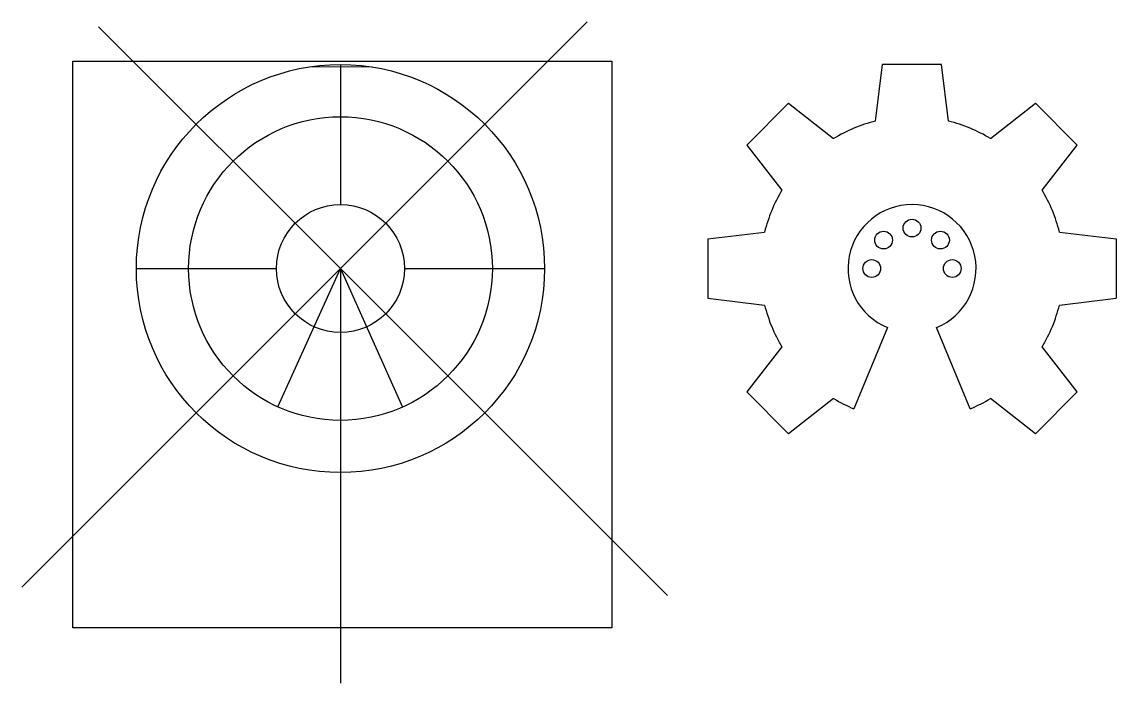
# Model space of a CAD drawing. Header units: millimetres. Extents: x 2795 to 2980, y 1216 to 1327.
import ezdxf

# ---------------------------------------------------------------- set-up
doc = ezdxf.new("R2010")
doc.units = ezdxf.units.MM
picture_1 = doc.add_image_def('image1.bmp', size_in_pixel=(344, 362))

msp = doc.modelspace()

# ---------------------------------------------------------------- linework, layer by layer
for p, q in [((2848.6, 1285.82), (2890.27, 1327.49)), ((2848.6, 1285.82), (2807.75, 1326.67)), ((2843.63, 1319.93), (2853.93, 1319.87)), ((2848.6, 1320.29), (2848.6, 1296.62)), ((2938.96, 1310.72), (2940.13, 1320.29)), ((2950.13, 1320.29), (2940.13, 1320.29)), ((2951.29, 1310.72), (2950.13, 1320.29)), ((2924.29, 1313.73), (2917.22, 1306.66)), ((2924.29, 1313.73), (2931.87, 1307.78)), ((2958.38, 1307.78), (2965.96, 1313.73)), ((2973.04, 1306.66), (2965.96, 1313.73)), ((2917.22, 1306.66), (2923.16, 1299.07)), ((2967.09, 1299.07), (2973.04, 1306.66)), ((2910.66, 1290.82), (2920.22, 1291.98)), ((2970.03, 1291.98), (2979.6, 1290.82)), ((2910.66, 1290.82), (2910.66, 1280.82)), ((2979.6, 1290.82), (2979.6, 1280.82)), ((2848.6, 1285.82), (2794.8, 1232.01)), ((2814.13, 1285.82), (2837.8, 1285.82)), ((2838.01, 1262.45), (2848.6, 1285.82)), ((2848.6, 1285.82), (2903.83, 1230.59)), ((2848.6, 1285.82), (2848.6, 1215.78)), ((2848.6, 1285.82), (2859.07, 1262.4)), ((2859.41, 1285.82), (2883.07, 1285.82)), ((2910.66, 1280.82), (2920.22, 1279.66)), ((2970.03, 1279.66), (2979.6, 1280.82)), ((2940.99, 1275.84), (2935.31, 1262.12)), ((2954.94, 1262.12), (2949.26, 1275.84)), ((2923.16, 1272.57), (2917.22, 1264.98)), ((2973.04, 1264.98), (2967.09, 1272.57)), ((2924.29, 1257.91), (2917.22, 1264.98)), ((2973.04, 1264.98), (2965.96, 1257.91)), ((2931.87, 1263.85), (2924.29, 1257.91)), ((2965.96, 1257.91), (2958.38, 1263.85))]:
    msp.add_line(p, q)
for centre, radius in [((2848.6, 1285.82), 34.47), ((2848.6, 1285.82), 25.65), ((2848.6, 1285.82), 10.81), ((2945.13, 1292.65), 1.5), ((2940.32, 1290.63), 1.5), ((2949.93, 1290.63), 1.5), ((2938.33, 1285.82), 1.5), ((2951.93, 1285.82), 1.5)]:
    msp.add_circle(centre, radius)
for radius, start, end in [(25.65, 103.8978, 121.1022), (25.65, 58.8978, 76.1022), (25.65, 148.8978, 166.1022), (25.65, 13.8978, 31.1022), (10.81, 292.5, 247.5), (25.65, 193.8978, 211.1022), (25.65, 328.8978, 346.1022), (25.65, 238.8978, 247.5), (25.65, 292.5, 301.1022)]:
    msp.add_arc((2945.13, 1285.82), radius, start, end)

# ---------------------------------------------------------------- pictures from other files: only their frames are drawn
image = msp.add_image(picture_1, insert=(2803.42, 1225.1), size_in_units=(91.01, 95.77))
image.dxf.flags = 7

doc.saveas('drawing.dxf')
